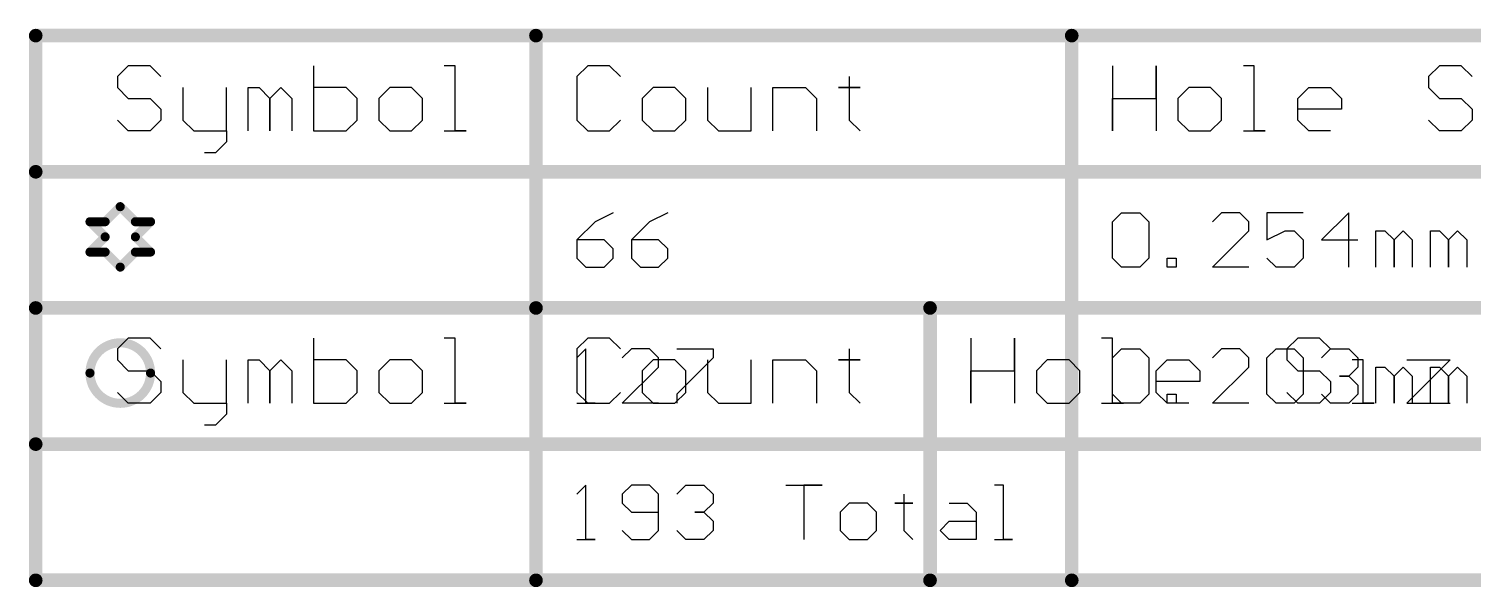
# Model space of a CAD drawing. Header units: millimetres. Extents: x 1.5 to 19.4, y 0 to 11.5.
# Drawn here: x 1.484 to 3.073, y 3.981 to 4.596 of the extents above; entities that cross this region are included whole.
import ezdxf

# ---------------------------------------------------------------- set-up
doc = ezdxf.new("R2010")
doc.units = ezdxf.units.MM
doc.header["$MEASUREMENT"] = 0
doc.layers.add('DrillDrawing', color=1, linetype='Continuous')

msp = doc.modelspace()

# ---------------------------------------------------------------- linework, layer by layer
at = {"layer": 'DrillDrawing'}
for p, q in [((1.593, 4.5553), (1.581, 4.5433)), ((1.617, 4.5553), (1.593, 4.5553)), ((1.629, 4.5433), (1.617, 4.5553)), ((1.7969, 4.5553), (1.7969, 4.4834)), ((1.9529, 4.5553), (1.9409, 4.5553)), ((1.9529, 4.4834), (1.9529, 4.5553)), ((2.0989, 4.5553), (2.0869, 4.5433)), ((2.1229, 4.5553), (2.0989, 4.5553)), ((2.1349, 4.5433), (2.1229, 4.5553)), ((2.6767, 4.5553), (2.6767, 4.4834)), ((2.7247, 4.5193), (2.7247, 4.5553)), ((2.7247, 4.5553), (2.7247, 4.4834)), ((2.8327, 4.5553), (2.8207, 4.5553)), ((2.8327, 4.4834), (2.8327, 4.5553)), ((3.0366, 4.5553), (3.0246, 4.5433)), ((3.0606, 4.5553), (3.0366, 4.5553)), ((3.0726, 4.5433), (3.0606, 4.5553)), ((1.581, 4.5433), (1.581, 4.5313)), ((1.581, 4.5313), (1.593, 4.5193)), ((1.653, 4.5313), (1.653, 4.4954)), ((1.701, 4.4834), (1.701, 4.5313)), ((1.725, 4.4834), (1.725, 4.5313)), ((1.725, 4.5313), (1.737, 4.5313)), ((1.737, 4.5313), (1.749, 4.5193)), ((1.749, 4.5193), (1.761, 4.5313)), ((1.761, 4.5313), (1.773, 4.5193)), ((1.8329, 4.5313), (1.7969, 4.5313)), ((1.8449, 4.5193), (1.8329, 4.5313)), ((1.8809, 4.5313), (1.8689, 4.5193)), ((1.9049, 4.5313), (1.8809, 4.5313)), ((1.9169, 4.5193), (1.9049, 4.5313)), ((2.0869, 4.5433), (2.0869, 4.4954)), ((2.1709, 4.5313), (2.1589, 4.5193)), ((2.1949, 4.5313), (2.1709, 4.5313)), ((2.2069, 4.5193), (2.1949, 4.5313)), ((2.2308, 4.5313), (2.2308, 4.4954)), ((2.2788, 4.4834), (2.2788, 4.5313)), ((2.3028, 4.4834), (2.3028, 4.5313)), ((2.3028, 4.5313), (2.3388, 4.5313)), ((2.3388, 4.5313), (2.3508, 4.5193)), ((2.3868, 4.5313), (2.3748, 4.5313)), ((2.3748, 4.5313), (2.3988, 4.5313)), ((2.3868, 4.5433), (2.3868, 4.5313)), ((2.3988, 4.5313), (2.3868, 4.5313)), ((2.3868, 4.5313), (2.3868, 4.4954)), ((2.7607, 4.5313), (2.7487, 4.5193)), ((2.7847, 4.5313), (2.7607, 4.5313)), ((2.7967, 4.5193), (2.7847, 4.5313)), ((2.8807, 4.5193), (2.8927, 4.5313)), ((2.8927, 4.5313), (2.9167, 4.5313)), ((2.9167, 4.5313), (2.9287, 4.5193)), ((3.0246, 4.5433), (3.0246, 4.5313)), ((3.0246, 4.5313), (3.0366, 4.5193)), ((1.593, 4.5193), (1.617, 4.5193)), ((1.617, 4.5193), (1.629, 4.5074)), ((1.749, 4.5193), (1.749, 4.4834)), ((1.749, 4.4834), (1.749, 4.5193)), ((1.773, 4.5193), (1.773, 4.4834)), ((1.8449, 4.5074), (1.8449, 4.5193)), ((1.8689, 4.5193), (1.8689, 4.4954)), ((1.9169, 4.4954), (1.9169, 4.5193)), ((2.1589, 4.5193), (2.1589, 4.4954)), ((2.2069, 4.4954), (2.2069, 4.5193)), ((2.3508, 4.5193), (2.3508, 4.4834)), ((2.6767, 4.4834), (2.6767, 4.5193)), ((2.6767, 4.5193), (2.7247, 4.5193)), ((2.7487, 4.5193), (2.7487, 4.4954)), ((2.7967, 4.4954), (2.7967, 4.5193)), ((2.8807, 4.4954), (2.8807, 4.5193)), ((2.9287, 4.5193), (2.9287, 4.5074)), ((3.0366, 4.5193), (3.0606, 4.5193)), ((3.0606, 4.5193), (3.0726, 4.5074)), ((1.629, 4.5074), (1.629, 4.4954)), ((1.8449, 4.4954), (1.8449, 4.5074)), ((2.9287, 4.5074), (2.8807, 4.5074)), ((3.0726, 4.5074), (3.0726, 4.4954)), ((1.593, 4.4834), (1.581, 4.4954)), ((1.617, 4.4834), (1.593, 4.4834)), ((1.629, 4.4954), (1.617, 4.4834)), ((1.653, 4.4954), (1.665, 4.4834)), ((1.665, 4.4834), (1.701, 4.4834)), ((1.701, 4.4834), (1.701, 4.4714)), ((1.7969, 4.4834), (1.8329, 4.4834)), ((1.8329, 4.4834), (1.8449, 4.4954)), ((1.8689, 4.4954), (1.8809, 4.4834)), ((1.8809, 4.4834), (1.9049, 4.4834)), ((1.9049, 4.4834), (1.9169, 4.4954)), ((1.9409, 4.4834), (1.9649, 4.4834)), ((1.9649, 4.4834), (1.9529, 4.4834)), ((2.0869, 4.4954), (2.0989, 4.4834)), ((2.0989, 4.4834), (2.1229, 4.4834)), ((2.1229, 4.4834), (2.1349, 4.4954)), ((2.1589, 4.4954), (2.1709, 4.4834)), ((2.1709, 4.4834), (2.1949, 4.4834)), ((2.1949, 4.4834), (2.2069, 4.4954)), ((2.2308, 4.4954), (2.2428, 4.4834)), ((2.2428, 4.4834), (2.2788, 4.4834)), ((2.3868, 4.4954), (2.3988, 4.4834)), ((2.7487, 4.4954), (2.7607, 4.4834)), ((2.7607, 4.4834), (2.7847, 4.4834)), ((2.7847, 4.4834), (2.7967, 4.4954)), ((2.8207, 4.4834), (2.8447, 4.4834)), ((2.8447, 4.4834), (2.8327, 4.4834)), ((2.8927, 4.4834), (2.8807, 4.4954)), ((2.9167, 4.4834), (2.8927, 4.4834)), ((3.0366, 4.4834), (3.0246, 4.4954)), ((3.0606, 4.4834), (3.0366, 4.4834)), ((3.0726, 4.4954), (3.0606, 4.4834)), ((1.701, 4.4714), (1.689, 4.4594)), ((1.689, 4.4594), (1.677, 4.4594)), ((2.1269, 4.3933), (2.1069, 4.3833)), ((2.1869, 4.3933), (2.1669, 4.3833)), ((2.6767, 4.3833), (2.6867, 4.3933)), ((2.6867, 4.3933), (2.7067, 4.3933)), ((2.7067, 4.3933), (2.7167, 4.3833)), ((2.7967, 4.3933), (2.7867, 4.3833)), ((2.8167, 4.3933), (2.7967, 4.3933)), ((2.8267, 4.3833), (2.8167, 4.3933)), ((2.8867, 4.3933), (2.8467, 4.3933)), ((2.8467, 4.3933), (2.8467, 4.3634)), ((2.9367, 4.3933), (2.9067, 4.3634)), ((2.9367, 4.3334), (2.9367, 4.3933)), ((2.1069, 4.3833), (2.0869, 4.3634)), ((2.1669, 4.3833), (2.1469, 4.3634)), ((2.6767, 4.3434), (2.6767, 4.3833)), ((2.7167, 4.3833), (2.7167, 4.3434)), ((2.7867, 4.3334), (2.8267, 4.3733)), ((2.8267, 4.3733), (2.8267, 4.3833)), ((2.8467, 4.3634), (2.8667, 4.3733)), ((2.8667, 4.3733), (2.8767, 4.3733)), ((2.8767, 4.3733), (2.8867, 4.3634)), ((2.9666, 4.3334), (2.9666, 4.3733)), ((2.9666, 4.3733), (2.9766, 4.3733)), ((2.9766, 4.3733), (2.9866, 4.3634)), ((2.9866, 4.3634), (2.9966, 4.3733)), ((2.9966, 4.3733), (3.0066, 4.3634)), ((3.0266, 4.3334), (3.0266, 4.3733)), ((3.0266, 4.3733), (3.0366, 4.3733)), ((3.0366, 4.3733), (3.0466, 4.3634)), ((3.0466, 4.3634), (3.0566, 4.3733)), ((3.0566, 4.3733), (3.0666, 4.3634)), ((2.0869, 4.3634), (2.0869, 4.3434)), ((2.1169, 4.3634), (2.0869, 4.3634)), ((2.1269, 4.3534), (2.1169, 4.3634)), ((2.1469, 4.3634), (2.1469, 4.3434)), ((2.1769, 4.3634), (2.1469, 4.3634)), ((2.1869, 4.3534), (2.1769, 4.3634)), ((2.8867, 4.3634), (2.8867, 4.3434)), ((2.9067, 4.3634), (2.9466, 4.3634)), ((2.9866, 4.3634), (2.9866, 4.3334)), ((2.9866, 4.3334), (2.9866, 4.3634)), ((3.0066, 4.3634), (3.0066, 4.3334)), ((3.0466, 4.3634), (3.0466, 4.3334)), ((3.0466, 4.3334), (3.0466, 4.3634)), ((3.0666, 4.3634), (3.0666, 4.3334)), ((2.0869, 4.3434), (2.0969, 4.3334)), ((2.1169, 4.3334), (2.1269, 4.3434)), ((2.1269, 4.3434), (2.1269, 4.3534)), ((2.1469, 4.3434), (2.1569, 4.3334)), ((2.1769, 4.3334), (2.1869, 4.3434)), ((2.1869, 4.3434), (2.1869, 4.3534)), ((2.6867, 4.3334), (2.6767, 4.3434)), ((2.7167, 4.3434), (2.7067, 4.3334)), ((2.7367, 4.3334), (2.7367, 4.3434)), ((2.7367, 4.3434), (2.7467, 4.3434)), ((2.7467, 4.3434), (2.7467, 4.3334)), ((2.8567, 4.3334), (2.8467, 4.3434)), ((2.8867, 4.3434), (2.8767, 4.3334)), ((2.0969, 4.3334), (2.1169, 4.3334)), ((2.1569, 4.3334), (2.1769, 4.3334)), ((2.7067, 4.3334), (2.6867, 4.3334)), ((2.7467, 4.3334), (2.7367, 4.3334)), ((2.8267, 4.3334), (2.7867, 4.3334)), ((2.8767, 4.3334), (2.8567, 4.3334)), ((1.593, 4.2553), (1.581, 4.2433)), ((1.581, 4.2433), (1.581, 4.2313)), ((1.617, 4.2553), (1.593, 4.2553)), ((1.629, 4.2433), (1.617, 4.2553)), ((1.7969, 4.2553), (1.7969, 4.1834)), ((1.9529, 4.2553), (1.9409, 4.2553)), ((1.9529, 4.1834), (1.9529, 4.2553)), ((2.0989, 4.2553), (2.0869, 4.2433)), ((2.0869, 4.2433), (2.0869, 4.1954)), ((2.0969, 4.2433), (2.0869, 4.2333)), ((2.0969, 4.1834), (2.0969, 4.2433)), ((2.1229, 4.2553), (2.0989, 4.2553)), ((2.1349, 4.2433), (2.1229, 4.2553)), ((2.1469, 4.2433), (2.1369, 4.2333)), ((2.1669, 4.2433), (2.1469, 4.2433)), ((2.1769, 4.2333), (2.1669, 4.2433)), ((2.1969, 4.2433), (2.2368, 4.2433)), ((2.2368, 4.2433), (2.2368, 4.2333)), ((2.3868, 4.2433), (2.3868, 4.2313)), ((2.5208, 4.2553), (2.5208, 4.1834)), ((2.5688, 4.2193), (2.5688, 4.2553)), ((2.5688, 4.2553), (2.5688, 4.1834)), ((2.6767, 4.2553), (2.6647, 4.2553)), ((2.6767, 4.1834), (2.6767, 4.2553)), ((2.6767, 4.2333), (2.6867, 4.2433)), ((2.6867, 4.2433), (2.7067, 4.2433)), ((2.7067, 4.2433), (2.7167, 4.2333)), ((2.7967, 4.2433), (2.7867, 4.2333)), ((2.8167, 4.2433), (2.7967, 4.2433)), ((2.8267, 4.2333), (2.8167, 4.2433)), ((2.8467, 4.2333), (2.8567, 4.2433)), ((2.8567, 4.2433), (2.8767, 4.2433)), ((2.8807, 4.2553), (2.8687, 4.2433)), ((2.8687, 4.2433), (2.8687, 4.2313)), ((2.8767, 4.2433), (2.8867, 4.2333)), ((2.9047, 4.2553), (2.8807, 4.2553)), ((2.9167, 4.2433), (2.9047, 4.2553)), ((2.9067, 4.2333), (2.9167, 4.2433)), ((2.9167, 4.2433), (2.9367, 4.2433)), ((2.9367, 4.2433), (2.9466, 4.2333)), ((1.581, 4.2313), (1.593, 4.2193)), ((1.653, 4.2313), (1.653, 4.1954)), ((1.701, 4.1834), (1.701, 4.2313)), ((1.725, 4.1834), (1.725, 4.2313)), ((1.725, 4.2313), (1.737, 4.2313)), ((1.737, 4.2313), (1.749, 4.2193)), ((1.749, 4.2193), (1.761, 4.2313)), ((1.761, 4.2313), (1.773, 4.2193)), ((1.8329, 4.2313), (1.7969, 4.2313)), ((1.8449, 4.2193), (1.8329, 4.2313)), ((1.8809, 4.2313), (1.8689, 4.2193)), ((1.9049, 4.2313), (1.8809, 4.2313)), ((1.9169, 4.2193), (1.9049, 4.2313)), ((2.1709, 4.2313), (2.1589, 4.2193)), ((2.1949, 4.2313), (2.1709, 4.2313)), ((2.1769, 4.2233), (2.1769, 4.2333)), ((2.2069, 4.2193), (2.1949, 4.2313)), ((2.2368, 4.2333), (2.1969, 4.1934)), ((2.2308, 4.2313), (2.2308, 4.1954)), ((2.2788, 4.1834), (2.2788, 4.2313)), ((2.3028, 4.1834), (2.3028, 4.2313)), ((2.3028, 4.2313), (2.3388, 4.2313)), ((2.3388, 4.2313), (2.3508, 4.2193)), ((2.3868, 4.2313), (2.3748, 4.2313)), ((2.3748, 4.2313), (2.3988, 4.2313)), ((2.3988, 4.2313), (2.3868, 4.2313)), ((2.3868, 4.2313), (2.3868, 4.1954)), ((2.6048, 4.2313), (2.5928, 4.2193)), ((2.6288, 4.2313), (2.6048, 4.2313)), ((2.6408, 4.2193), (2.6288, 4.2313)), ((2.6767, 4.1934), (2.6767, 4.2333)), ((2.7167, 4.2333), (2.7167, 4.1934)), ((2.7247, 4.2193), (2.7367, 4.2313)), ((2.7367, 4.2313), (2.7607, 4.2313)), ((2.7607, 4.2313), (2.7727, 4.2193)), ((2.8267, 4.2233), (2.8267, 4.2333)), ((2.8467, 4.1934), (2.8467, 4.2333)), ((2.8687, 4.2313), (2.8807, 4.2193)), ((2.8867, 4.2333), (2.8867, 4.1934)), ((2.9527, 4.2313), (2.9407, 4.2313)), ((2.9466, 4.2333), (2.9466, 4.2233)), ((2.9527, 4.1834), (2.9527, 4.2313)), ((3.0006, 4.2313), (3.0486, 4.2313)), ((3.0486, 4.2313), (3.0006, 4.1834)), ((1.593, 4.2193), (1.617, 4.2193)), ((1.617, 4.2193), (1.629, 4.2074)), ((1.749, 4.2193), (1.749, 4.1834)), ((1.749, 4.1834), (1.749, 4.2193)), ((1.773, 4.2193), (1.773, 4.1834)), ((1.8449, 4.2074), (1.8449, 4.2193)), ((1.8689, 4.2193), (1.8689, 4.1954)), ((1.9169, 4.1954), (1.9169, 4.2193)), ((2.1369, 4.1834), (2.1769, 4.2233)), ((2.1589, 4.2193), (2.1589, 4.1954)), ((2.2069, 4.1954), (2.2069, 4.2193)), ((2.3508, 4.2193), (2.3508, 4.1834)), ((2.5208, 4.1834), (2.5208, 4.2193)), ((2.5208, 4.2193), (2.5688, 4.2193)), ((2.5928, 4.2193), (2.5928, 4.1954)), ((2.6408, 4.1954), (2.6408, 4.2193)), ((2.7247, 4.1954), (2.7247, 4.2193)), ((2.7727, 4.2193), (2.7727, 4.2074)), ((2.7867, 4.1834), (2.8267, 4.2233)), ((2.8807, 4.2193), (2.9047, 4.2193)), ((2.9047, 4.2193), (2.9167, 4.2074)), ((2.9367, 4.2134), (2.9267, 4.2134)), ((2.9267, 4.2134), (2.9367, 4.2134)), ((2.9466, 4.2233), (2.9367, 4.2134)), ((2.9367, 4.2134), (2.9466, 4.2034)), ((2.9666, 4.1834), (2.9666, 4.2233)), ((2.9666, 4.2233), (2.9766, 4.2233)), ((2.9766, 4.2233), (2.9866, 4.2134)), ((2.9866, 4.2134), (2.9966, 4.2233)), ((2.9866, 4.2134), (2.9866, 4.1834)), ((2.9866, 4.1834), (2.9866, 4.2134)), ((2.9966, 4.2233), (3.0066, 4.2134)), ((3.0066, 4.2134), (3.0066, 4.1834)), ((3.0266, 4.1834), (3.0266, 4.2233)), ((3.0266, 4.2233), (3.0366, 4.2233)), ((3.0366, 4.2233), (3.0466, 4.2134)), ((3.0466, 4.2134), (3.0566, 4.2233)), ((3.0466, 4.2134), (3.0466, 4.1834)), ((3.0466, 4.1834), (3.0466, 4.2134)), ((3.0566, 4.2233), (3.0666, 4.2134)), ((3.0666, 4.2134), (3.0666, 4.1834)), ((1.593, 4.1834), (1.581, 4.1954)), ((1.629, 4.1954), (1.617, 4.1834)), ((1.629, 4.2074), (1.629, 4.1954)), ((1.653, 4.1954), (1.665, 4.1834)), ((1.8329, 4.1834), (1.8449, 4.1954)), ((1.8449, 4.1954), (1.8449, 4.2074)), ((1.8689, 4.1954), (1.8809, 4.1834)), ((1.9049, 4.1834), (1.9169, 4.1954)), ((2.0869, 4.1954), (2.0989, 4.1834)), ((2.1229, 4.1834), (2.1349, 4.1954)), ((2.1589, 4.1954), (2.1709, 4.1834)), ((2.1949, 4.1834), (2.2069, 4.1954)), ((2.2308, 4.1954), (2.2428, 4.1834)), ((2.3868, 4.1954), (2.3988, 4.1834)), ((2.5928, 4.1954), (2.6048, 4.1834)), ((2.6288, 4.1834), (2.6408, 4.1954)), ((2.7727, 4.2074), (2.7247, 4.2074)), ((2.7367, 4.1834), (2.7247, 4.1954)), ((2.8807, 4.1834), (2.8687, 4.1954)), ((2.9167, 4.1954), (2.9047, 4.1834)), ((2.9167, 4.2074), (2.9167, 4.1954)), ((2.9466, 4.2034), (2.9466, 4.1934)), ((1.617, 4.1834), (1.593, 4.1834)), ((1.665, 4.1834), (1.701, 4.1834)), ((1.701, 4.1834), (1.701, 4.1714)), ((1.7969, 4.1834), (1.8329, 4.1834)), ((1.8809, 4.1834), (1.9049, 4.1834)), ((1.9409, 4.1834), (1.9649, 4.1834)), ((1.9649, 4.1834), (1.9529, 4.1834)), ((2.0869, 4.1834), (2.1069, 4.1834)), ((2.1069, 4.1834), (2.0969, 4.1834)), ((2.0989, 4.1834), (2.1229, 4.1834)), ((2.1769, 4.1834), (2.1369, 4.1834)), ((2.1709, 4.1834), (2.1949, 4.1834)), ((2.1969, 4.1934), (2.1969, 4.1834)), ((2.2428, 4.1834), (2.2788, 4.1834)), ((2.6048, 4.1834), (2.6288, 4.1834)), ((2.6647, 4.1834), (2.6887, 4.1834)), ((2.6867, 4.1834), (2.6767, 4.1934)), ((2.6887, 4.1834), (2.6767, 4.1834)), ((2.7067, 4.1834), (2.6867, 4.1834)), ((2.7167, 4.1934), (2.7067, 4.1834)), ((2.7367, 4.1834), (2.7367, 4.1934)), ((2.7367, 4.1934), (2.7467, 4.1934)), ((2.7607, 4.1834), (2.7367, 4.1834)), ((2.7467, 4.1834), (2.7367, 4.1834)), ((2.7467, 4.1934), (2.7467, 4.1834)), ((2.8267, 4.1834), (2.7867, 4.1834)), ((2.8567, 4.1834), (2.8467, 4.1934)), ((2.8767, 4.1834), (2.8567, 4.1834)), ((2.8867, 4.1934), (2.8767, 4.1834)), ((2.9047, 4.1834), (2.8807, 4.1834)), ((2.9167, 4.1834), (2.9067, 4.1934)), ((2.9367, 4.1834), (2.9167, 4.1834)), ((2.9466, 4.1934), (2.9367, 4.1834)), ((2.9407, 4.1834), (2.9646, 4.1834)), ((2.9646, 4.1834), (2.9527, 4.1834)), ((3.0006, 4.1834), (3.0486, 4.1834)), ((1.701, 4.1714), (1.689, 4.1594)), ((1.689, 4.1594), (1.677, 4.1594)), ((2.0969, 4.0933), (2.0869, 4.0833)), ((2.0969, 4.0334), (2.0969, 4.0933)), ((2.1469, 4.0933), (2.1369, 4.0833)), ((2.1669, 4.0933), (2.1469, 4.0933)), ((2.1769, 4.0833), (2.1669, 4.0933)), ((2.1969, 4.0833), (2.2069, 4.0933)), ((2.2069, 4.0933), (2.2268, 4.0933)), ((2.2268, 4.0933), (2.2368, 4.0833)), ((2.3168, 4.0933), (2.3568, 4.0933)), ((2.3568, 4.0933), (2.3368, 4.0933)), ((2.3368, 4.0933), (2.3368, 4.0334)), ((2.5567, 4.0933), (2.5467, 4.0933)), ((2.5567, 4.0334), (2.5567, 4.0933)), ((2.1369, 4.0833), (2.1369, 4.0733)), ((2.1369, 4.0733), (2.1469, 4.0634)), ((2.1769, 4.0434), (2.1769, 4.0833)), ((2.2368, 4.0733), (2.2268, 4.0634)), ((2.2368, 4.0833), (2.2368, 4.0733)), ((2.3868, 4.0733), (2.3768, 4.0634)), ((2.4068, 4.0733), (2.3868, 4.0733)), ((2.4168, 4.0634), (2.4068, 4.0733)), ((2.4468, 4.0733), (2.4368, 4.0733)), ((2.4368, 4.0733), (2.4568, 4.0733)), ((2.4468, 4.0833), (2.4468, 4.0733)), ((2.4568, 4.0733), (2.4468, 4.0733)), ((2.4468, 4.0733), (2.4468, 4.0434)), ((2.4968, 4.0733), (2.5168, 4.0733)), ((2.5168, 4.0733), (2.5267, 4.0634)), ((2.1469, 4.0634), (2.1769, 4.0634)), ((2.2268, 4.0634), (2.2168, 4.0634)), ((2.2168, 4.0634), (2.2268, 4.0634)), ((2.2268, 4.0634), (2.2368, 4.0534)), ((2.2368, 4.0534), (2.2368, 4.0434)), ((2.3768, 4.0634), (2.3768, 4.0434)), ((2.4168, 4.0434), (2.4168, 4.0634)), ((2.4868, 4.0434), (2.4968, 4.0534)), ((2.4968, 4.0534), (2.5267, 4.0534)), ((2.5267, 4.0634), (2.5267, 4.0334)), ((2.1369, 4.0434), (2.1469, 4.0334)), ((2.1669, 4.0334), (2.1769, 4.0434)), ((2.2069, 4.0334), (2.1969, 4.0434)), ((2.2368, 4.0434), (2.2268, 4.0334)), ((2.3768, 4.0434), (2.3868, 4.0334)), ((2.4068, 4.0334), (2.4168, 4.0434)), ((2.4468, 4.0434), (2.4568, 4.0334)), ((2.4968, 4.0334), (2.4868, 4.0434)), ((2.0869, 4.0334), (2.1069, 4.0334)), ((2.1069, 4.0334), (2.0969, 4.0334)), ((2.1469, 4.0334), (2.1669, 4.0334)), ((2.2268, 4.0334), (2.2069, 4.0334)), ((2.3868, 4.0334), (2.4068, 4.0334)), ((2.5267, 4.0334), (2.4968, 4.0334)), ((2.5467, 4.0334), (2.5667, 4.0334)), ((2.5667, 4.0334), (2.5567, 4.0334))]:
    msp.add_line(p, q, dxfattribs=at)
for points, const_width in [([(1.491, 4.5884), (11.7922, 4.5884)], 0.015), ([(1.491, 3.9884), (1.491, 4.5884)], 0.015), ([(2.0419, 3.9884), (2.0419, 4.5884)], 0.015), ([(2.6317, 3.9884), (2.6317, 4.5884)], 0.015), ([(1.491, 4.4384), (11.7922, 4.4384)], 0.015), ([(1.5675, 4.3834), (1.5841, 4.4)], 0.01), ([(1.5841, 4.4), (1.6008, 4.3834)], 0.01), ([(1.5508, 4.3834), (1.5675, 4.3667)], 0.01), ([(1.5508, 4.3834), (1.5675, 4.3834)], 0.01), ([(1.6008, 4.3834), (1.6175, 4.3834)], 0.01), ([(1.6008, 4.3667), (1.6175, 4.3834)], 0.01), ([(1.5508, 4.35), (1.5675, 4.3667)], 0.01), ([(1.6008, 4.3667), (1.6175, 4.35)], 0.01), ([(1.5508, 4.35), (1.5675, 4.35)], 0.01), ([(1.5675, 4.35), (1.5841, 4.3334)], 0.01), ([(1.5841, 4.3334), (1.6008, 4.35)], 0.01), ([(1.6008, 4.35), (1.6175, 4.35)], 0.01), ([(1.491, 4.2884), (11.1784, 4.2884)], 0.015), ([(1.491, 3.9884), (1.491, 4.2884)], 0.015), ([(2.0419, 3.9884), (2.0419, 4.2884)], 0.015), ([(2.4758, 3.9884), (2.4758, 4.2884)], 0.015), ([(1.491, 4.1384), (11.1784, 4.1384)], 0.015), ([(1.491, 4.1384), (11.1784, 4.1384)], 0.015), ([(1.491, 4.1384), (11.7922, 4.1384)], 0.015), ([(1.491, 3.9884), (11.1784, 3.9884)], 0.015), ([(1.491, 3.9884), (11.7922, 3.9884)], 0.015)]:
    msp.add_lwpolyline(points, dxfattribs=dict(at, const_width=const_width))
for points, const_width in [([(1.4873, 4.5884, 1), (1.4948, 4.5884, 1)], 0.0075), ([(1.4873, 4.5884, 1), (1.4948, 4.5884, 1)], 0.0075), ([(2.0381, 4.5884, 1), (2.0456, 4.5884, 1)], 0.0075), ([(2.628, 4.5884, 1), (2.6355, 4.5884, 1)], 0.0075), ([(1.4873, 4.4384, 1), (1.4948, 4.4384, 1)], 0.0075), ([(1.5816, 4.4, 1), (1.5866, 4.4, 1)], 0.005), ([(1.5816, 4.4, 1), (1.5866, 4.4, 1)], 0.005), ([(1.5483, 4.3834, 1), (1.5533, 4.3834, 1)], 0.005), ([(1.5483, 4.3834, 1), (1.5533, 4.3834, 1)], 0.005), ([(1.565, 4.3834, 1), (1.57, 4.3834, 1)], 0.005), ([(1.565, 4.3834, 1), (1.57, 4.3834, 1)], 0.005), ([(1.5983, 4.3834, 1), (1.6033, 4.3834, 1)], 0.005), ([(1.5983, 4.3834, 1), (1.6033, 4.3834, 1)], 0.005), ([(1.615, 4.3834, 1), (1.62, 4.3834, 1)], 0.005), ([(1.615, 4.3834, 1), (1.62, 4.3834, 1)], 0.005), ([(1.565, 4.3667, 1), (1.57, 4.3667, 1)], 0.005), ([(1.565, 4.3667, 1), (1.57, 4.3667, 1)], 0.005), ([(1.5983, 4.3667, 1), (1.6033, 4.3667, 1)], 0.005), ([(1.5983, 4.3667, 1), (1.6033, 4.3667, 1)], 0.005), ([(1.5483, 4.35, 1), (1.5533, 4.35, 1)], 0.005), ([(1.5483, 4.35, 1), (1.5533, 4.35, 1)], 0.005), ([(1.565, 4.35, 1), (1.57, 4.35, 1)], 0.005), ([(1.565, 4.35, 1), (1.57, 4.35, 1)], 0.005), ([(1.5983, 4.35, 1), (1.6033, 4.35, 1)], 0.005), ([(1.5983, 4.35, 1), (1.6033, 4.35, 1)], 0.005), ([(1.615, 4.35, 1), (1.62, 4.35, 1)], 0.005), ([(1.615, 4.35, 1), (1.62, 4.35, 1)], 0.005), ([(1.5816, 4.3334, 1), (1.5866, 4.3334, 1)], 0.005), ([(1.5816, 4.3334, 1), (1.5866, 4.3334, 1)], 0.005), ([(1.4873, 4.2884, 1), (1.4948, 4.2884, 1)], 0.0075), ([(1.4873, 4.2884, 1), (1.4948, 4.2884, 1)], 0.0075), ([(2.0381, 4.2884, 1), (2.0456, 4.2884, 1)], 0.0075), ([(2.472, 4.2884, 1), (2.4795, 4.2884, 1)], 0.0075), ([(1.6175, 4.2167, 1), (1.5508, 4.2167, 1)], 0.01), ([(1.5483, 4.2167, 1), (1.5533, 4.2167, 1)], 0.005), ([(1.615, 4.2167, 1), (1.62, 4.2167, 1)], 0.005), ([(1.4873, 4.1384, 1), (1.4948, 4.1384, 1)], 0.0075), ([(1.4873, 4.1384, 1), (1.4948, 4.1384, 1)], 0.0075), ([(1.4873, 4.1384, 1), (1.4948, 4.1384, 1)], 0.0075), ([(1.4873, 3.9884, 1), (1.4948, 3.9884, 1)], 0.0075), ([(1.4873, 3.9884, 1), (1.4948, 3.9884, 1)], 0.0075), ([(1.4873, 3.9884, 1), (1.4948, 3.9884, 1)], 0.0075), ([(1.4873, 3.9884, 1), (1.4948, 3.9884, 1)], 0.0075), ([(2.0381, 3.9884, 1), (2.0456, 3.9884, 1)], 0.0075), ([(2.0381, 3.9884, 1), (2.0456, 3.9884, 1)], 0.0075), ([(2.472, 3.9884, 1), (2.4795, 3.9884, 1)], 0.0075), ([(2.628, 3.9884, 1), (2.6355, 3.9884, 1)], 0.0075)]:
    msp.add_lwpolyline(points, format="xyb", close=True, dxfattribs=dict(at, const_width=const_width))

doc.saveas('drawing.dxf')
